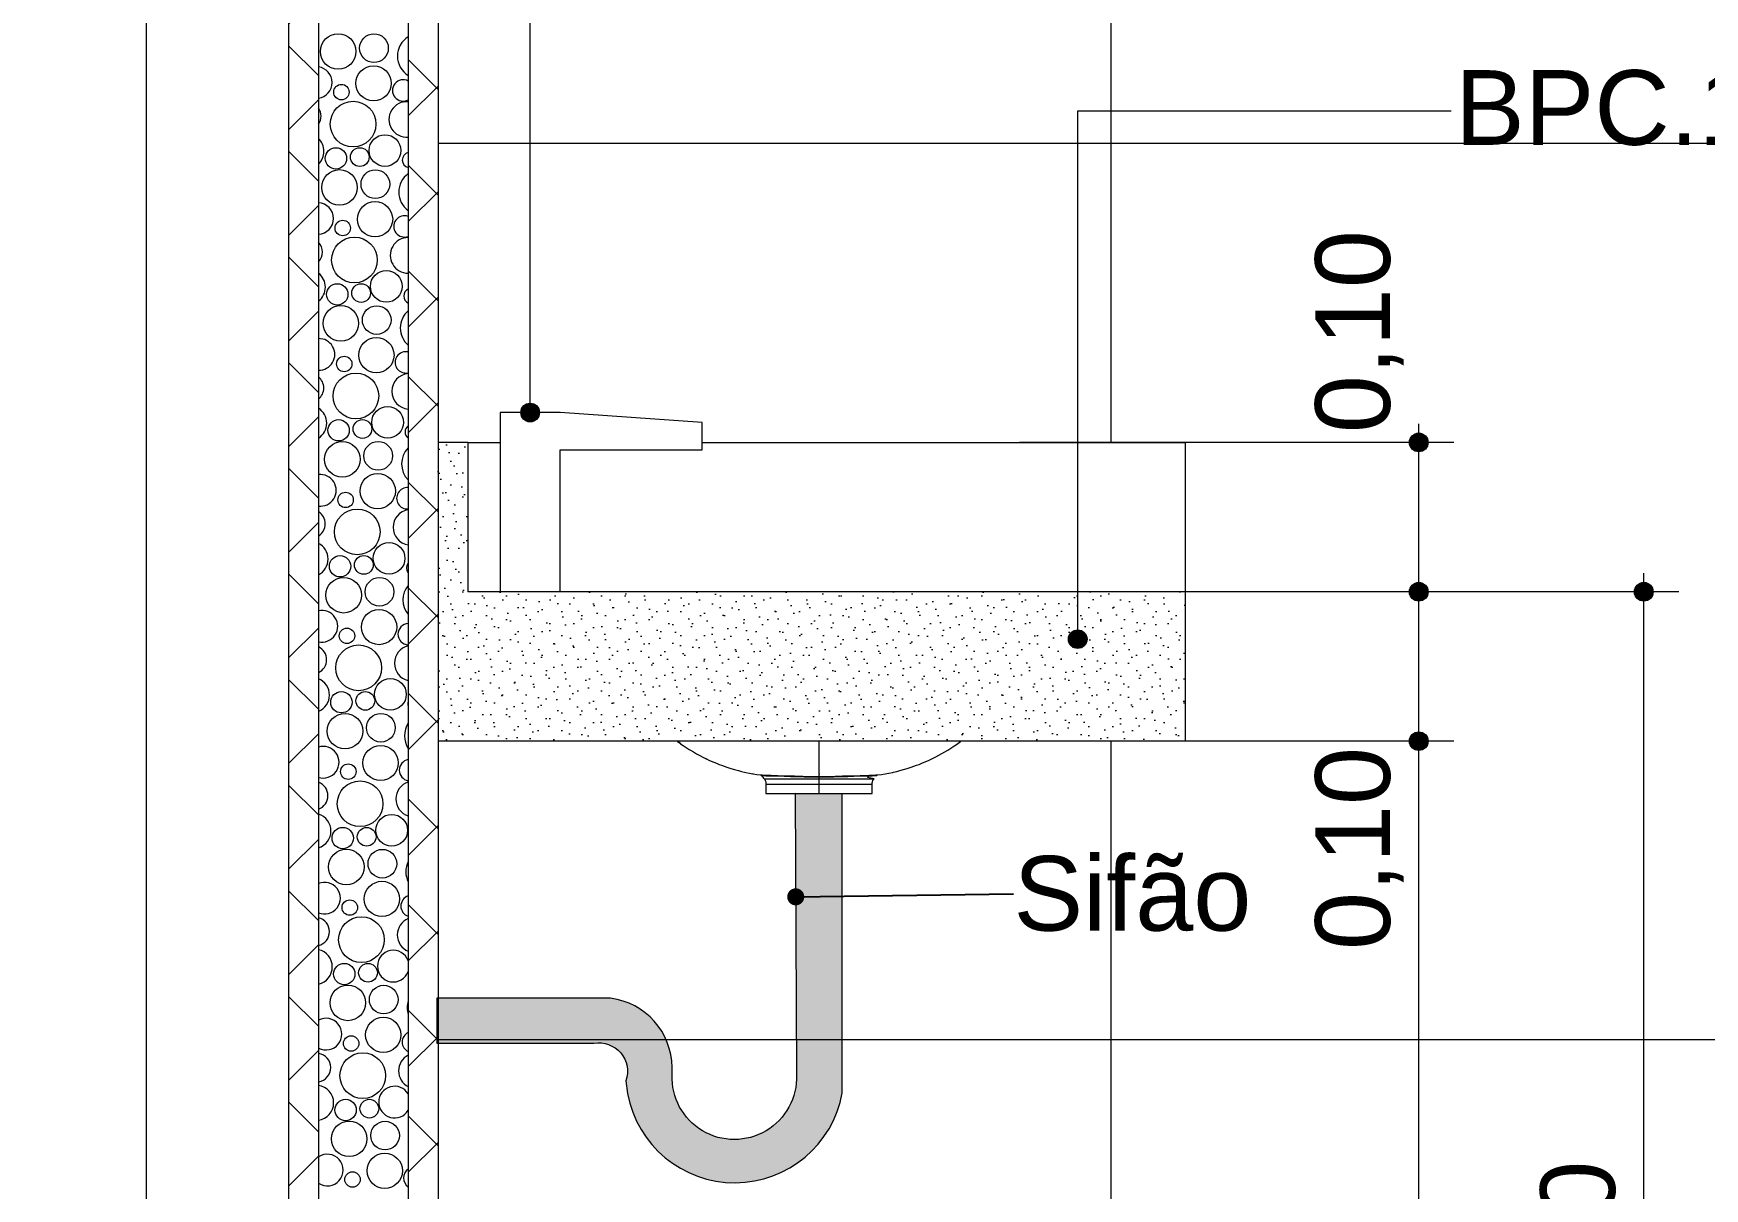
# Model space of a CAD drawing. Header units: metres. Extents: x -1.8 to 75.3, y -2 to 2.8.
# Drawn here: x 2.706 to 3.824, y -1.398 to -0.624 of the extents above; entities that cross this region are included whole.
import ezdxf

# ---------------------------------------------------------------- set-up
doc = ezdxf.new("R2010")
doc.units = ezdxf.units.M
doc.header["$MEASUREMENT"] = 0
for name, color, linetype in [('COTAS CORTE', 7, 'Continuous'), ('NOTAS-LAYOUT.EXEC', 7, 'Continuous'), ('PAREDE CONSTRUIR', 7, 'Continuous')]:
    doc.layers.add(name, color=color, linetype=linetype)
for name, color, linetype, lineweight, true_color in [('COTAS CORTE_Caneta_No__25', 7, 'Continuous', 13, 0x982312), ('LOUCAS-METAIS.ARQ_Caneta_No__13', 7, 'Continuous', 0, 0xaaaaaa), ('LOUCAS-METAIS.ARQ_Caneta_No__96', 7, 'Continuous', 0, 0xb6b6b6), ('LOUCAS-METAIS.ARQ_Caneta_No__97', 7, 'Continuous', 13, 0x6b6b6b), ('NOTAS-EXECUTIVO.ARQ_Caneta_No__19', 7, 'Continuous', 0, 0xe9e9e9), ('PAREDE CONSTRUIR_Caneta_No__96', 7, 'Continuous', 0, 0xb6b6b6), ('PAREDE CONSTRUIR_Caneta_No__97', 7, 'Continuous', 13, 0x6b6b6b)]:
    doc.layers.add(name, color=color, linetype=linetype, lineweight=lineweight, true_color=true_color)
for name, color, linetype, lineweight in [('NOTAS-EXECUTIVO.ARQ_Caneta_No__1', 7, 'Continuous', 40), ('NOTAS-EXECUTIVO.ARQ_Caneta_No__241', 7, 'Continuous', 13), ('NOTAS-EXECUTIVO.ARQ_Caneta_No__5', 7, 'Continuous', 20), ('NOTAS-LAYOUT.EXEC_Caneta_No__241', 7, 'Continuous', 13), ('NOTAS-LAYOUT.EXEC_Caneta_No__5', 7, 'Continuous', 20), ('PAREDE CONSTRUIR_Caneta_No__241', 7, 'Continuous', 13), ('PAREDE CONSTRUIR_Caneta_No__83', 84, 'Continuous', 0)]:
    doc.layers.add(name, color=color, linetype=linetype, lineweight=lineweight)
doc.styles.add('GENERATED_STYLE_1', font='arial.ttf')
doc.dimstyles.new('GENERATED_STYLE__2', dxfattribs={"dimtxt": 0.05, "dimasz": 0.02375, "dimexe": 0.18, "dimexo": 0.267183, "dimgap": 0, "dimtad": 1, "dimzin": 0, "dimdsep": 46, "dimtxsty": 'GENERATED_STYLE_1', "dimblk": 'ARROWHEAD_11', "dimblk1": 'ARROWHEAD_11', "dimblk2": 'ARROWHEAD_11', "dimcen": 0.09, "dimclrd": 256, "dimclre": 256, "dimclrt": 256, "dimadec": 0, "dimazin": 0, "dimtfac": 1, "dimtdec": 4, "dimtmove": 0, "dimatfit": 3, "dimfxl": 0, "dimtolj": 1, "dimtzin": 0, "dimarcsym": 0})
doc.dimstyles.new('GENERATED_STYLE__4', dxfattribs={"dimtxt": 0.18, "dimasz": 0.0228, "dimexe": 0.18, "dimexo": 0.0625, "dimgap": 0, "dimtad": 0, "dimtih": 1, "dimtoh": 1, "dimdec": 4, "dimzin": 0, "dimdsep": 46, "dimcen": 0.09, "dimadec": 0, "dimazin": 0, "dimtfac": 1, "dimtdec": 4, "dimtmove": 0, "dimatfit": 3, "dimldrblk": 'ARROWHEAD_11', "dimfxl": 0, "dimtolj": 1, "dimtzin": 0, "dimarcsym": 0})
pattern_1 = [(45, (-60.487693, -1.898244), (-0.03535534, 0.03535534), []), (135, (-60.487693, -1.898244), (0.03535534, 0.03535534), [])]

# ---------------------------------------------------------------- blocks, each defined once
blk = doc.blocks.new('*X28', base_point=(-60.4877, -1.8982))
at = {"layer": 'PAREDE CONSTRUIR_Caneta_No__96', "color": 253, "linetype": 'Continuous', "lineweight": 0, "true_color": 0xb6b6b6}
for centre, radius in [((2.9094, -0.6365), 0.0119), ((2.9334, -0.6343), 0.00959), ((2.9331, -0.6578), 0.0118), ((2.9116, -0.6637), 0.00517), ((2.9194, -0.6851), 0.0153), ((2.9407, -0.7028), 0.0106), ((2.9079, -0.7081), 0.00715), ((2.9239, -0.7072), 0.00627), ((2.9103, -0.7275), 0.0119), ((2.9343, -0.7253), 0.00959), ((2.9341, -0.7488), 0.0118), ((2.9125, -0.7547), 0.00517), ((2.9203, -0.7761), 0.0153), ((2.9088, -0.7991), 0.00715), ((2.9248, -0.7982), 0.00627), ((2.9416, -0.7938), 0.0106), ((2.9112, -0.8185), 0.0119), ((2.9352, -0.8163), 0.00959), ((2.935, -0.8398), 0.0118), ((2.9135, -0.8457), 0.00517), ((2.9213, -0.8671), 0.0153), ((2.9097, -0.8901), 0.00715), ((2.9257, -0.8892), 0.00627), ((2.9425, -0.8848), 0.0106), ((2.9122, -0.9095), 0.0119), ((2.9362, -0.9072), 0.00959), ((2.9359, -0.9308), 0.0118), ((2.9144, -0.9367), 0.00517), ((2.9222, -0.9581), 0.0153), ((2.9435, -0.9758), 0.0106), ((2.9107, -0.9811), 0.00715), ((2.9266, -0.9802), 0.00627), ((2.9131, -1.0005), 0.0119), ((2.9371, -0.9982), 0.00959), ((2.9368, -1.0218), 0.0118), ((2.9153, -1.0277), 0.00517), ((2.9231, -1.0491), 0.0153), ((2.9444, -1.0668), 0.0106), ((2.9116, -1.0721), 0.00715), ((2.9276, -1.0712), 0.00627), ((2.914, -1.0915), 0.0119), ((2.938, -1.0892), 0.00959), ((2.9378, -1.1128), 0.0118), ((2.9162, -1.1186), 0.00517), ((2.9241, -1.1401), 0.0153), ((2.9453, -1.1578), 0.0106), ((2.9125, -1.1631), 0.00715), ((2.9285, -1.1622), 0.00627), ((2.9149, -1.1824), 0.0119), ((2.939, -1.1802), 0.00959), ((2.9387, -1.2038), 0.0118), ((2.9172, -1.2096), 0.00517), ((2.925, -1.2311), 0.0153), ((2.9135, -1.2541), 0.00715), ((2.9294, -1.2532), 0.00627), ((2.9159, -1.2734), 0.0119), ((2.9399, -1.2712), 0.00959), ((2.9396, -1.2948), 0.0118), ((2.9181, -1.3006), 0.00517), ((2.9259, -1.3221), 0.0153), ((2.9144, -1.3451), 0.00715), ((2.9303, -1.3442), 0.00627), ((2.9168, -1.3644), 0.0119), ((2.9408, -1.3622), 0.00959), ((2.9406, -1.3858), 0.0118), ((2.919, -1.3916), 0.00517)]:
    blk.add_circle(centre, radius, dxfattribs=at)
for centre, radius, start, end in [((2.9644, -0.6396), 0.0153, 122.1563, 237.8437), ((2.8948, -0.6573), 0.0106, 278.1405, 81.8595), ((2.9529, -0.6626), 0.00715, 61.7804, 298.2196), ((2.9553, -0.682), 0.0119, 85.364, 274.636), ((2.8884, -0.6798), 0.00959, 325.2888, 34.7112), ((2.8881, -0.7033), 0.0118, 313.472, 46.528), ((2.9575, -0.7092), 0.00517, 104.1532, 255.8468), ((2.9653, -0.7306), 0.0153, 126.356, 233.644), ((2.8957, -0.7483), 0.0106, 273.1224, 86.8776), ((2.9538, -0.7536), 0.00715, 69.9303, 290.0697), ((2.8893, -0.7708), 0.00959, 316.4995, 43.5005), ((2.9562, -0.773), 0.0119, 89.822, 270.178), ((2.8891, -0.7943), 0.0118, 307.5627, 52.4373), ((2.9585, -0.8002), 0.00517, 115.0768, 244.9232), ((2.9663, -0.8216), 0.0153, 130.7962, 229.2038), ((2.8966, -0.8393), 0.0106, 268.1282, 91.8718), ((2.9547, -0.8446), 0.00715, 77.674, 282.326), ((2.8902, -0.8618), 0.00959, 308.9545, 51.0455), ((2.9572, -0.864), 0.0119, 94.2789, 265.7211), ((2.89, -0.8853), 0.0118, 302.0906, 57.9094), ((2.9594, -0.8912), 0.00517, 127.0958, 232.9042), ((2.9672, -0.9126), 0.0153, 135.5564, 224.4436), ((2.8975, -0.9303), 0.0106, 263.1197, 96.8803), ((2.9557, -0.9356), 0.00715, 85.1939, 274.8061), ((2.8912, -0.9527), 0.00959, 302.1433, 57.8567), ((2.9581, -0.955), 0.0119, 98.7619, 261.2381), ((2.8909, -0.9763), 0.0118, 296.9292, 63.0708), ((2.9603, -0.9822), 0.00517, 141.487, 218.513), ((2.9681, -1.0036), 0.0153, 140.7605, 219.2395), ((2.8985, -1.0213), 0.0106, 258.0576, 101.9424), ((2.9566, -1.0266), 0.00715, 92.6311, 267.3689), ((2.8921, -1.0437), 0.00959, 295.8091, 64.1909), ((2.959, -1.046), 0.0119, 103.2998, 256.7002), ((2.8918, -1.0673), 0.0118, 291.9946, 68.0054), ((2.9612, -1.0732), 0.00517, 164.1089, 195.8911), ((2.9691, -1.0946), 0.0153, 146.624, 213.376), ((2.8994, -1.1123), 0.0106, 252.8988, 107.1012), ((2.9575, -1.1176), 0.00715, 100.1132, 259.8868), ((2.893, -1.1347), 0.00959, 289.7982, 70.2018), ((2.9599, -1.1369), 0.0119, 107.9246, 252.0754), ((2.8928, -1.1583), 0.0118, 287.2264, 72.7736), ((2.97, -1.1856), 0.0153, 153.5918, 206.4082), ((2.9003, -1.2033), 0.0106, 247.5924, 112.4076), ((2.9585, -1.2086), 0.00715, 107.7752, 252.2248), ((2.894, -1.2257), 0.00959, 284.0072, 75.9928), ((2.9609, -1.2279), 0.0119, 112.6737, 247.3263), ((2.8937, -1.2493), 0.0118, 282.5786, 77.4214), ((2.9463, -1.2488), 0.0106, 19.6567, 340.3433), ((2.9709, -1.2766), 0.0153, 162.9828, 197.0172), ((2.9013, -1.2943), 0.0106, 242.0743, 117.9257), ((2.9594, -1.2996), 0.00715, 115.7836, 244.2164), ((2.8949, -1.3167), 0.00959, 278.3592, 81.6408), ((2.9618, -1.3189), 0.0119, 117.5939, 242.4061), ((2.8946, -1.3403), 0.0118, 278.0136, 81.9864), ((2.9472, -1.3398), 0.0106, 31.2852, 328.7148), ((2.9022, -1.3853), 0.0106, 236.2577, 123.7423), ((2.9603, -1.3906), 0.00715, 124.3789, 235.6211)]:
    blk.add_arc(centre, radius, start, end, dxfattribs=at)
blk = doc.blocks.new('*D30', base_point=(-60.4877, -1.8982))
at = {"layer": 'COTAS CORTE_Caneta_No__25', "linetype": 'Continuous', "lineweight": 13, "true_color": 0x982312}
for points in [[(3.6263, -1.0982), (3.6267, -1.1006), (3.6281, -1.1027), (3.6301, -1.104), (3.6325, -1.1045), (3.6349, -1.104), (3.6369, -1.1027), (3.6383, -1.1006), (3.6388, -1.0982), (3.6383, -1.0959), (3.6369, -1.0938), (3.6349, -1.0925), (3.6325, -1.092), (3.6301, -1.0925), (3.6281, -1.0938), (3.6267, -1.0959)], [(3.6263, -1.8982), (3.6267, -1.9006), (3.6281, -1.9027), (3.6301, -1.904), (3.6325, -1.9045), (3.6349, -1.904), (3.6369, -1.9027), (3.6383, -1.9006), (3.6388, -1.8982), (3.6383, -1.8959), (3.6369, -1.8938), (3.6349, -1.8925), (3.6325, -1.892), (3.6301, -1.8925), (3.6281, -1.8938), (3.6267, -1.8959)]]:
    blk.add_hatch(color=24, dxfattribs=at).paths.add_polyline_path(points)
at = {"layer": 'COTAS CORTE_Caneta_No__25', "color": 24, "linetype": 'Continuous', "lineweight": 13, "true_color": 0x982312}
for p, q in [((3.6263, -1.0982), (3.3653, -1.0982)), ((3.6325, -1.892), (3.6325, -1.1045)), ((3.656, -1.0982), (3.6388, -1.0982)), ((3.6263, -1.8982), (3.3653, -1.8982)), ((3.656, -1.8982), (3.6388, -1.8982)), ((3.6325, -1.9107), (3.6325, -1.9045))]:
    blk.add_line(p, q, dxfattribs=at)
for centre in [(3.6325, -1.0982), (3.6325, -1.8982)]:
    blk.add_circle(centre, 0.00625, dxfattribs=at)
at = {"layer": 'COTAS CORTE_Caneta_No__25', "color": 24, "lineweight": 13, "true_color": 0x982312, "char_height": 0.05, "attachment_point": 7, "rotation": 90, "style": 'GENERATED_STYLE_1'}
for s, insert in [('\\A1;{\\pql;\\fArial|b0|i0|c0|p0;\\W1.000000;0,10}', (3.6225, -1.238)), ('\\A1;{\\pql;\\fArial|b0|i0|c0|p0;\\W1.000000;0,80}', (3.6225, -1.6317))]:
    blk.add_mtext(s, dxfattribs=dict(at, insert=insert))
blk = doc.blocks.new('ARROWHEAD_11')
at = {"color": 0, "linetype": 'Continuous', "lineweight": 0}
blk.add_line((0, 0), (-1, 0), dxfattribs=at)
at = {"color": 0, "linetype": 'Continuous', "lineweight": 0, "const_width": 0.25, "flags": 128}
blk.add_lwpolyline([(-0.125, 0, 1), (0.125, 0, 1)], format="xyb", close=True, dxfattribs=at)
blk = doc.blocks.new('*D31', base_point=(-60.4877, -1.8982))
at = {"layer": 'COTAS CORTE_Caneta_No__25', "linetype": 'Continuous', "lineweight": 13, "true_color": 0x982312}
for points in [[(3.6263, -0.9982), (3.6267, -1.0006), (3.6281, -1.0027), (3.6301, -1.004), (3.6325, -1.0045), (3.6349, -1.004), (3.6369, -1.0027), (3.6383, -1.0006), (3.6388, -0.9982), (3.6383, -0.9959), (3.6369, -0.9938), (3.6349, -0.9925), (3.6325, -0.992), (3.6301, -0.9925), (3.6281, -0.9938), (3.6267, -0.9959)], [(3.6263, -1.0982), (3.6267, -1.1006), (3.6281, -1.1027), (3.6301, -1.104), (3.6325, -1.1045), (3.6349, -1.104), (3.6369, -1.1027), (3.6383, -1.1006), (3.6388, -1.0982), (3.6383, -1.0959), (3.6369, -1.0938), (3.6349, -1.0925), (3.6325, -1.092), (3.6301, -1.0925), (3.6281, -1.0938), (3.6267, -1.0959)]]:
    blk.add_hatch(color=24, dxfattribs=at).paths.add_polyline_path(points)
at = {"layer": 'COTAS CORTE_Caneta_No__25', "color": 24, "linetype": 'Continuous', "lineweight": 13, "true_color": 0x982312}
for p, q in [((3.6263, -0.9982), (3.3653, -0.9982)), ((3.6325, -1.092), (3.6325, -1.0045)), ((3.656, -0.9982), (3.6388, -0.9982)), ((3.6263, -1.0982), (3.3653, -1.0982)), ((3.656, -1.0982), (3.6388, -1.0982))]:
    blk.add_line(p, q, dxfattribs=at)
for centre in [(3.6325, -0.9982), (3.6325, -1.0982)]:
    blk.add_circle(centre, 0.00625, dxfattribs=at)
blk = doc.blocks.new('*D32', base_point=(-60.4877, -1.8982))
at = {"layer": 'COTAS CORTE_Caneta_No__25', "linetype": 'Continuous', "lineweight": 13, "true_color": 0x982312}
for points in [[(3.6263, -0.8982), (3.6267, -0.9006), (3.6281, -0.9027), (3.6301, -0.904), (3.6325, -0.9045), (3.6349, -0.904), (3.6369, -0.9027), (3.6383, -0.9006), (3.6388, -0.8982), (3.6383, -0.8959), (3.6369, -0.8938), (3.6349, -0.8925), (3.6325, -0.892), (3.6301, -0.8925), (3.6281, -0.8938), (3.6267, -0.8959)], [(3.6263, -0.9982), (3.6267, -1.0006), (3.6281, -1.0027), (3.6301, -1.004), (3.6325, -1.0045), (3.6349, -1.004), (3.6369, -1.0027), (3.6383, -1.0006), (3.6388, -0.9982), (3.6383, -0.9959), (3.6369, -0.9938), (3.6349, -0.9925), (3.6325, -0.992), (3.6301, -0.9925), (3.6281, -0.9938), (3.6267, -0.9959)]]:
    blk.add_hatch(color=24, dxfattribs=at).paths.add_polyline_path(points)
at = {"layer": 'COTAS CORTE_Caneta_No__25', "color": 24, "linetype": 'Continuous', "lineweight": 13, "true_color": 0x982312}
for p, q in [((3.6325, -0.892), (3.6325, -0.8857)), ((3.6263, -0.8982), (3.3653, -0.8982)), ((3.6325, -0.992), (3.6325, -0.9045)), ((3.656, -0.8982), (3.6388, -0.8982)), ((3.6263, -0.9982), (3.3653, -0.9982)), ((3.656, -0.9982), (3.6388, -0.9982))]:
    blk.add_line(p, q, dxfattribs=at)
for centre in [(3.6325, -0.8982), (3.6325, -0.9982)]:
    blk.add_circle(centre, 0.00625, dxfattribs=at)
at = {"layer": 'COTAS CORTE_Caneta_No__25', "color": 24, "lineweight": 13, "true_color": 0x982312, "insert": (3.6225, -0.892), "char_height": 0.05, "attachment_point": 7, "rotation": 90, "style": 'GENERATED_STYLE_1'}
blk.add_mtext('\\A1;{\\pql;\\fArial|b0|i0|c0|p0;\\W1.000000;0,10}', dxfattribs=at)
blk = doc.blocks.new('*D33', base_point=(-60.4877, -1.8982))
at = {"layer": 'COTAS CORTE_Caneta_No__25', "linetype": 'Continuous', "lineweight": 13, "true_color": 0x982312}
for points in [[(3.7769, -0.9982), (3.7773, -1.0006), (3.7787, -1.0027), (3.7807, -1.004), (3.7831, -1.0045), (3.7855, -1.004), (3.7875, -1.0027), (3.7889, -1.0006), (3.7894, -0.9982), (3.7889, -0.9959), (3.7875, -0.9938), (3.7855, -0.9925), (3.7831, -0.992), (3.7807, -0.9925), (3.7787, -0.9938), (3.7773, -0.9959)], [(3.7769, -1.8982), (3.7773, -1.9006), (3.7787, -1.9027), (3.7807, -1.904), (3.7831, -1.9045), (3.7855, -1.904), (3.7875, -1.9027), (3.7889, -1.9006), (3.7894, -1.8982), (3.7889, -1.8959), (3.7875, -1.8938), (3.7855, -1.8925), (3.7831, -1.892), (3.7807, -1.8925), (3.7787, -1.8938), (3.7773, -1.8959)]]:
    blk.add_hatch(color=24, dxfattribs=at).paths.add_polyline_path(points)
at = {"layer": 'COTAS CORTE_Caneta_No__25', "color": 24, "linetype": 'Continuous', "lineweight": 13, "true_color": 0x982312}
for p, q in [((3.7831, -0.992), (3.7831, -0.9857)), ((3.7769, -0.9982), (3.5159, -0.9982)), ((3.7831, -1.892), (3.7831, -1.0045)), ((3.8065, -0.9982), (3.7894, -0.9982)), ((3.7769, -1.8982), (3.5159, -1.8982)), ((3.8065, -1.8982), (3.7894, -1.8982)), ((3.7831, -1.9107), (3.7831, -1.9045))]:
    blk.add_line(p, q, dxfattribs=at)
for centre in [(3.7831, -0.9982), (3.7831, -1.8982)]:
    blk.add_circle(centre, 0.00625, dxfattribs=at)
at = {"layer": 'COTAS CORTE_Caneta_No__25', "color": 24, "lineweight": 13, "true_color": 0x982312, "insert": (3.7731, -1.515), "char_height": 0.05, "attachment_point": 7, "rotation": 90, "style": 'GENERATED_STYLE_1'}
blk.add_mtext('\\A1;{\\pql;\\fArial|b0|i0|c0|p0;\\W1.000000;0,90}', dxfattribs=at)
blk = doc.blocks.new('*D36', base_point=(-60.4877, -1.8982))
at = {"layer": 'COTAS CORTE_Caneta_No__25', "linetype": 'Continuous', "lineweight": 13, "true_color": 0x982312}
for points in [[(2.7749, 1.2518), (2.7754, 1.2494), (2.7767, 1.2473), (2.7787, 1.246), (2.7811, 1.2455), (2.7835, 1.246), (2.7855, 1.2473), (2.7869, 1.2494), (2.7874, 1.2518), (2.7869, 1.2541), (2.7855, 1.2562), (2.7835, 1.2575), (2.7811, 1.258), (2.7787, 1.2575), (2.7767, 1.2562), (2.7754, 1.2541)], [(2.7749, -1.8982), (2.7754, -1.9006), (2.7767, -1.9027), (2.7787, -1.904), (2.7811, -1.9045), (2.7835, -1.904), (2.7855, -1.9027), (2.7869, -1.9006), (2.7874, -1.8982), (2.7869, -1.8959), (2.7855, -1.8938), (2.7835, -1.8925), (2.7811, -1.892), (2.7787, -1.8925), (2.7767, -1.8938), (2.7754, -1.8959)]]:
    blk.add_hatch(color=24, dxfattribs=at).paths.add_polyline_path(points)
at = {"layer": 'COTAS CORTE_Caneta_No__25', "color": 24, "linetype": 'Continuous', "lineweight": 13, "true_color": 0x982312}
for p, q in [((2.7749, 1.2518), (2.7577, 1.2518)), ((2.7811, -1.892), (2.7811, 1.2455)), ((3.0483, 1.2518), (2.7874, 1.2518)), ((2.7749, -1.8982), (2.7577, -1.8982)), ((3.0483, -1.8982), (2.7874, -1.8982)), ((2.7811, -1.9107), (2.7811, -1.9045))]:
    blk.add_line(p, q, dxfattribs=at)
for centre in [(2.7811, 1.2518), (2.7811, -1.8982)]:
    blk.add_circle(centre, 0.00625, dxfattribs=at)
at = {"layer": 'COTAS CORTE_Caneta_No__25', "color": 24, "lineweight": 13, "true_color": 0x982312, "char_height": 0.05, "attachment_point": 7, "rotation": 90, "style": 'GENERATED_STYLE_1'}
for s, insert in [('\\A1;{\\pql;\\fArial|b0|i0|c0|p0;\\W1.000000;0,01}', (2.7711, 1.112)), ('\\A1;{\\pql;\\fArial|b0|i0|c0|p0;\\W1.000000;3,15}', (2.7711, -0.4567))]:
    blk.add_mtext(s, dxfattribs=dict(at, insert=insert))
blk = doc.blocks.new('Label_1_2', base_point=(3.4043, -1.0299))
at = {"layer": 'NOTAS-LAYOUT.EXEC', "linetype": 'Continuous', "lineweight": 0, "true_color": 0x000000}
blk.add_hatch(color=18, dxfattribs=at).paths.add_polyline_path([(3.398, -1.0299), (3.3985, -1.0323), (3.3998, -1.0343), (3.4019, -1.0356), (3.4043, -1.0361), (3.4067, -1.0356), (3.4087, -1.0343), (3.41, -1.0323), (3.4105, -1.0299), (3.41, -1.0275), (3.4087, -1.0254), (3.4067, -1.0241), (3.4043, -1.0236), (3.4019, -1.0241), (3.3998, -1.0254), (3.3985, -1.0275)])
at = {"layer": 'NOTAS-LAYOUT.EXEC_Caneta_No__241', "color": 7, "linetype": 'Continuous', "lineweight": 13}
for p, q in [((3.4043, -1.0236), (3.4043, -0.6763)), ((3.4043, -0.6763), (3.6543, -0.6763))]:
    blk.add_line(p, q, dxfattribs=at)
at = {"layer": 'NOTAS-LAYOUT.EXEC_Caneta_No__5', "color": 7, "linetype": 'Continuous', "lineweight": 20}
blk.add_circle((3.4043, -1.0299), 0.00625, dxfattribs=at)
at = {"layer": 'NOTAS-LAYOUT.EXEC_Caneta_No__241', "color": 7, "lineweight": 13, "insert": (3.6568, -0.649), "char_height": 0.05, "attachment_point": 1, "style": 'GENERATED_STYLE_1'}
blk.add_mtext('\\A1;{\\pql;\\pt0,241;\\fArial|b0|i0|c0|p0;\\W1.000000;BPC.180d\\fArial|b0|i0|c0|p0;\\W1.000000;\\A1{\\H.66x;\\S^  ;}\\fArial|b0|i0|c0|p0;\\W1.000000;\\fArial|b0|i0|c0|p0;\\W1.000000;\\A1{\\H.66x;\\S^  ;}\\fArial|b0|i0|c0|p0;\\W1.000000;\\fArial|b0|i0|c0|p0;\\W1.000000;\\fArial|b0|i0|c0|p0;\\W1.000000;\\fArial|b0|i0|c0|p0;\\W1.000000;\\fArial|b0|i0|c0|p0;\\W1.000000;\\fArial|b0|i0|c0|p0;\\W1.000000;\\fArial|b0|i0|c0|p0;\\W1.000000;\\A1{\\H.66x;\\S^  ;}\\fArial|b0|i0|c0|p0;\\W1.000000;\\fArial|b0|i0|c0|p0;\\W1.000000;\\A1{\\H.66x;\\S^  ;}\\fArial|b0|i0|c0|p0;\\W1.000000;\\fArial|b0|i0|c0|p0;\\W1.000000;\\fArial|b0|i0|c0|p0;\\W1.000000;\\fArial|b0|i0|c0|p0;\\W1.000000;\\fArial|b0|i0|c0|p0;\\W1.000000;\\fArial|b0|i0|c0|p0;\\W1.000000;\\fArial|b0|i0|c0|p0;\\W1.000000;\\A1{\\H.66x;\\S^  ;}\\fArial|b0|i0|c0|p0;\\W1.000000;\\fArial|b0|i0|c0|p0;\\W1.000000;\\A1{\\H.66x;\\S^  ;}\\fArial|b0|i0|c0|p0;\\W1.000000;\\fArial|b0|i0|c0|p0;\\W1.000000;\\fArial|b0|i0|c0|p0;\\W1.000000;\\fArial|b0|i0|c0|p0;\\W1.000000;\\fArial|b0|i0|c0|p0;\\W1.000000;\\fArial|b0|i0|c0|p0;\\W1.000000;\\fArial|b0|i0|c0|p0;\\W1.000000;\\A1{\\H.66x;\\S^  ;}\\fArial|b0|i0|c0|p0;\\W1.000000;\\fArial|b0|i0|c0|p0;\\W1.000000;\\A1{\\H.66x;\\S^  ;}\\fArial|b0|i0|c0|p0;\\W1.000000;\\fArial|b0|i0|c0|p0;\\W1.000000;\\fArial|b0|i0|c0|p0;\\W1.000000;\\fArial|b0|i0|c0|p0;\\W1.000000;\\fArial|b0|i0|c0|p0;\\W1.000000;\\fArial|b0|i0|c0|p0;\\W1.000000;\\fArial|b0|i0|c0|p0;\\W1.000000;\\A1{\\H.66x;\\S^  ;}\\fArial|b0|i0|c0|p0;\\W1.000000;\\fArial|b0|i0|c0|p0;\\W1.000000;\\A1{\\H.66x;\\S^  ;}\\fArial|b0|i0|c0|p0;\\W1.000000;\\fArial|b0|i0|c0|p0;\\W1.000000;\\fArial|b0|i0|c0|p0;\\W1.000000;\\fArial|b0|i0|c0|p0;\\W1.000000;\\fArial|b0|i0|c0|p0;\\W1.000000;\\fArial|b0|i0|c0|p0;\\W1.000000;\\fArial|b0|i0|c0|p0;\\W1.000000;\\A1{\\H.66x;\\S^  ;}\\fArial|b0|i0|c0|p0;\\W1.000000;}', dxfattribs=at)
blk = doc.blocks.new('Label_2_2', base_point=(3.0379, -0.8782))
at = {"layer": 'NOTAS-LAYOUT.EXEC', "linetype": 'Continuous', "lineweight": 0, "true_color": 0x000000}
blk.add_hatch(color=18, dxfattribs=at).paths.add_polyline_path([(3.0317, -0.8782), (3.0321, -0.8806), (3.0335, -0.8827), (3.0355, -0.884), (3.0379, -0.8845), (3.0403, -0.884), (3.0423, -0.8827), (3.0437, -0.8806), (3.0442, -0.8782), (3.0437, -0.8759), (3.0423, -0.8738), (3.0403, -0.8725), (3.0379, -0.872), (3.0355, -0.8725), (3.0335, -0.8738), (3.0321, -0.8759)])
at = {"layer": 'NOTAS-LAYOUT.EXEC_Caneta_No__241', "color": 7, "linetype": 'Continuous', "lineweight": 13}
for p, q in [((3.0379, -0.872), (3.0379, -0.5247)), ((3.0379, -0.5247), (3.2879, -0.5247))]:
    blk.add_line(p, q, dxfattribs=at)
at = {"layer": 'NOTAS-LAYOUT.EXEC_Caneta_No__5', "color": 7, "linetype": 'Continuous', "lineweight": 20}
blk.add_circle((3.0379, -0.8782), 0.00625, dxfattribs=at)
at = {"layer": 'NOTAS-LAYOUT.EXEC_Caneta_No__241', "color": 7, "lineweight": 13, "insert": (3.2904, -0.4973), "char_height": 0.05, "attachment_point": 1, "style": 'GENERATED_STYLE_1'}
blk.add_mtext('\\A1;{\\pql;\\pt0,241;\\fArial|b0|i0|c0|p0;\\W1.000000;T.M.02\\fArial|b0|i0|c0|p0;\\W1.000000;\\A1{\\H.66x;\\S^  ;}\\fArial|b0|i0|c0|p0;\\W1.000000;\\fArial|b0|i0|c0|p0;\\W1.000000;\\A1{\\H.66x;\\S^  ;}\\fArial|b0|i0|c0|p0;\\W1.000000;\\fArial|b0|i0|c0|p0;\\W1.000000;\\fArial|b0|i0|c0|p0;\\W1.000000;\\fArial|b0|i0|c0|p0;\\W1.000000;\\fArial|b0|i0|c0|p0;\\W1.000000;\\fArial|b0|i0|c0|p0;\\W1.000000;\\fArial|b0|i0|c0|p0;\\W1.000000;\\A1{\\H.66x;\\S^  ;}\\fArial|b0|i0|c0|p0;\\W1.000000;\\fArial|b0|i0|c0|p0;\\W1.000000;\\A1{\\H.66x;\\S^  ;}\\fArial|b0|i0|c0|p0;\\W1.000000;\\fArial|b0|i0|c0|p0;\\W1.000000;\\fArial|b0|i0|c0|p0;\\W1.000000;\\fArial|b0|i0|c0|p0;\\W1.000000;\\fArial|b0|i0|c0|p0;\\W1.000000;\\fArial|b0|i0|c0|p0;\\W1.000000;\\fArial|b0|i0|c0|p0;\\W1.000000;\\A1{\\H.66x;\\S^  ;}\\fArial|b0|i0|c0|p0;\\W1.000000;\\fArial|b0|i0|c0|p0;\\W1.000000;\\A1{\\H.66x;\\S^  ;}\\fArial|b0|i0|c0|p0;\\W1.000000;\\fArial|b0|i0|c0|p0;\\W1.000000;\\fArial|b0|i0|c0|p0;\\W1.000000;\\fArial|b0|i0|c0|p0;\\W1.000000;\\fArial|b0|i0|c0|p0;\\W1.000000;\\fArial|b0|i0|c0|p0;\\W1.000000;\\fArial|b0|i0|c0|p0;\\W1.000000;\\A1{\\H.66x;\\S^  ;}\\fArial|b0|i0|c0|p0;\\W1.000000;\\fArial|b0|i0|c0|p0;\\W1.000000;\\A1{\\H.66x;\\S^  ;}\\fArial|b0|i0|c0|p0;\\W1.000000;\\fArial|b0|i0|c0|p0;\\W1.000000;\\fArial|b0|i0|c0|p0;\\W1.000000;\\fArial|b0|i0|c0|p0;\\W1.000000;\\fArial|b0|i0|c0|p0;\\W1.000000;\\fArial|b0|i0|c0|p0;\\W1.000000;\\fArial|b0|i0|c0|p0;\\W1.000000;\\A1{\\H.66x;\\S^  ;}\\fArial|b0|i0|c0|p0;\\W1.000000;\\fArial|b0|i0|c0|p0;\\W1.000000;\\A1{\\H.66x;\\S^  ;}\\fArial|b0|i0|c0|p0;\\W1.000000;\\fArial|b0|i0|c0|p0;\\W1.000000;\\fArial|b0|i0|c0|p0;\\W1.000000;\\fArial|b0|i0|c0|p0;\\W1.000000;\\fArial|b0|i0|c0|p0;\\W1.000000;\\fArial|b0|i0|c0|p0;\\W1.000000;\\fArial|b0|i0|c0|p0;\\W1.000000;\\A1{\\H.66x;\\S^  ;}\\fArial|b0|i0|c0|p0;\\W1.000000;}', dxfattribs=at)

msp = doc.modelspace()

# ---------------------------------------------------------------- hatches: boundary and pattern name
at = {"layer": 'LOUCAS-METAIS.ARQ_Caneta_No__97', "linetype": 'Continuous', "lineweight": 13, "true_color": 0x6b6b6b}
h = msp.add_hatch(dxfattribs=at)
h.set_pattern_fill('cut_stone_0002', color=251, style=0, pattern_type=2)
h.set_pattern_definition([(45, (-60.487693, -1.873244), (-0.0079549513, 0.0079549513), [0, -0.0075, 0, -0.01125]), (110, (-60.462693, -1.873244), (0.010571542, 0.0038477266), [0, -0.0055, 0, -0.0095])])
h.paths.add_polyline_path([(2.9763, -0.8982), (2.9763, -1.0982), (3.4763, -1.0982), (3.4763, -0.9982), (2.9963, -0.9982), (2.9963, -0.8982)])
at = {"layer": 'NOTAS-EXECUTIVO.ARQ_Caneta_No__19', "linetype": 'Continuous', "lineweight": 0, "true_color": 0x747474}
msp.add_hatch(color=8, dxfattribs=at).paths.add_polyline_path([(3.2467, -1.3336), (3.2467, -1.1335), (3.2153, -1.1333), (3.2161, -1.3216, -1.040135), (3.1329, -1.3216), (3.1329, -1.3166, 0.375027), (3.0917, -1.2703), (3.0806, -1.2702), (2.9755, -1.2702), (2.9755, -1.3004), (3.0806, -1.3004, -0.569314), (3.102, -1.3256), (3.1031, -1.3341, 0.835082)])
at = {"layer": 'PAREDE CONSTRUIR_Caneta_No__83', "linetype": 'Continuous', "lineweight": 0}
h = msp.add_hatch(dxfattribs=at)
h.set_pattern_fill('Placomur_0002', color=84, style=0, pattern_type=2)
h.set_pattern_definition(pattern_1)
h.paths.add_polyline_path([(2.8763, 1.2518), (2.8763, -1.8982), (2.8963, -1.8982), (2.8963, 1.2518)])
h = msp.add_hatch(dxfattribs=at)
h.set_pattern_fill('Placomur_0002', color=84, style=0, pattern_type=2)
h.set_pattern_definition(pattern_1)
h.paths.add_polyline_path([(2.9763, 1.2518), (2.9563, 1.2518), (2.9563, -1.8982), (2.9763, -1.8982)])
at = {"layer": 'PAREDE CONSTRUIR_Caneta_No__97', "linetype": 'Continuous', "lineweight": 13, "true_color": 0x6b6b6b}
h = msp.add_hatch(dxfattribs=at)
h.set_pattern_fill('Ceramica_60_x_60_0002', color=251, style=0, pattern_type=2)
h.set_pattern_definition([(0, (5.82634, -1.89824), (0, 0.6), []), (90, (5.82634, -1.89824), (-0.6, 0), [])])
h.paths.add_polyline_path([(2.9763, 1.2518), (2.9763, -0.8982), (3.0179, -0.8982), (3.0179, -0.8782), (3.0579, -0.8782), (3.1529, -0.8849), (3.1529, -0.8982), (3.4763, -0.8982), (3.4763, -1.0982), (3.3261, -1.0982), (3.3259, -1.0984), (3.324, -1.0998), (3.324, -1.0998), (3.3231, -1.1005), (3.3221, -1.1011), (3.322, -1.1012), (3.3209, -1.1019), (3.3201, -1.1024), (3.3181, -1.1037), (3.318, -1.1038), (3.3173, -1.1042), (3.317, -1.1044), (3.3154, -1.1054), (3.3134, -1.1065), (3.3134, -1.1065), (3.3114, -1.1076), (3.3113, -1.1077), (3.3093, -1.1087), (3.3089, -1.1089), (3.3066, -1.11), (3.305, -1.1108), (3.3033, -1.1116), (3.3016, -1.1123), (3.2999, -1.113), (3.2998, -1.113), (3.2982, -1.1137), (3.2982, -1.1137), (3.2964, -1.1143), (3.2946, -1.115), (3.2928, -1.1156), (3.2902, -1.1164), (3.2878, -1.1172), (3.2853, -1.1179), (3.2832, -1.1184), (3.281, -1.1189), (3.281, -1.1189), (3.2803, -1.1191), (3.2802, -1.1191), (3.2778, -1.1196), (3.2755, -1.12), (3.2729, -1.1204), (3.2728, -1.1205), (3.2704, -1.1208), (3.2703, -1.1208), (3.2701, -1.1209), (3.27, -1.121), (3.2699, -1.121), (3.2698, -1.1211), (3.2641, -1.1219), (3.2636, -1.1226), (3.268, -1.1233), (3.268, -1.1233), (3.268, -1.1233), (3.268, -1.1233), (3.2676, -1.1239), (3.2672, -1.1246), (3.2669, -1.1254), (3.2668, -1.1261), (3.2667, -1.1269), (3.2667, -1.1332), (3.1957, -1.1332), (3.1957, -1.1269), (3.1957, -1.1261), (3.1955, -1.1254), (3.1952, -1.1246), (3.1949, -1.1239), (3.1944, -1.1233), (3.1941, -1.1229), (3.1934, -1.122), (3.193, -1.1216), (3.1926, -1.1211), (3.1925, -1.121), (3.1924, -1.121), (3.1923, -1.1209), (3.1921, -1.1208), (3.192, -1.1208), (3.1895, -1.1204), (3.187, -1.12), (3.1846, -1.1196), (3.1845, -1.1196), (3.1822, -1.1191), (3.1815, -1.1189), (3.1814, -1.1189), (3.1793, -1.1184), (3.1772, -1.1179), (3.1747, -1.1172), (3.1722, -1.1164), (3.1696, -1.1156), (3.1678, -1.115), (3.166, -1.1143), (3.1659, -1.1143), (3.1643, -1.1137), (3.1625, -1.113), (3.1608, -1.1123), (3.1591, -1.1116), (3.1575, -1.1108), (3.1568, -1.1105), (3.1562, -1.1102), (3.1558, -1.11), (3.1535, -1.1089), (3.1514, -1.1078), (3.1514, -1.1078), (3.1492, -1.1066), (3.1471, -1.1054), (3.1454, -1.1044), (3.1451, -1.1042), (3.1443, -1.1037), (3.1442, -1.1036), (3.1423, -1.1024), (3.1403, -1.1011), (3.1403, -1.1011), (3.1386, -1.0999), (3.1386, -1.0999), (3.1384, -1.0998), (3.1365, -1.0984), (3.1363, -1.0982), (2.9763, -1.0982), (2.9763, -1.8982), (4.4263, -1.8982), (4.4263, 1.2518)])

# ---------------------------------------------------------------- linework, layer by layer
at = {"layer": 'LOUCAS-METAIS.ARQ_Caneta_No__13', "color": 253, "linetype": 'Continuous', "lineweight": 0, "true_color": 0xaaaaaa}
for p, q in [((2.9963, -0.8982), (3.0179, -0.8982)), ((3.1529, -0.8982), (3.4763, -0.8982)), ((3.4763, -0.8982), (3.4763, -0.9982))]:
    msp.add_line(p, q, dxfattribs=at)
at = {"layer": 'LOUCAS-METAIS.ARQ_Caneta_No__96', "color": 253, "linetype": 'Continuous', "lineweight": 0, "true_color": 0xb6b6b6}
for p, q in [((3.0579, -0.8782), (3.0179, -0.8782)), ((3.0179, -0.8782), (3.0179, -0.9982)), ((3.1529, -0.8849), (3.0579, -0.8782)), ((3.1529, -0.9032), (3.1529, -0.8849)), ((2.9963, -0.8982), (2.9763, -0.8982)), ((2.9963, -0.8982), (2.9963, -0.9982)), ((3.0579, -0.9982), (3.0579, -0.9032)), ((3.0579, -0.9032), (3.1529, -0.9032)), ((3.4763, -0.9982), (3.4763, -1.0982)), ((3.1365, -1.0984), (3.1363, -1.0982)), ((3.1365, -1.0984), (3.1384, -1.0998)), ((3.1378, -1.0993), (3.137, -1.0987)), ((3.1384, -1.0998), (3.1378, -1.0993)), ((3.1383, -1.0997), (3.1384, -1.0998)), ((3.1384, -1.0998), (3.1386, -1.0999)), ((3.1386, -1.0999), (3.1403, -1.1011)), ((3.1386, -1.0999), (3.1386, -1.0999)), ((3.1403, -1.1011), (3.1423, -1.1024)), ((3.1423, -1.1024), (3.1443, -1.1037)), ((3.1443, -1.1037), (3.1451, -1.1042)), ((3.1451, -1.1042), (3.1471, -1.1054)), ((3.1471, -1.1054), (3.1492, -1.1066)), ((3.1492, -1.1066), (3.1514, -1.1078)), ((3.2312, -1.0985), (3.2312, -1.0982)), ((3.2312, -1.0995), (3.2312, -1.0985)), ((3.2312, -1.1005), (3.2312, -1.0995)), ((3.2312, -1.1017), (3.2312, -1.1005)), ((3.2312, -1.1028), (3.2312, -1.1017)), ((3.2312, -1.1039), (3.2312, -1.1028)), ((3.2312, -1.105), (3.2312, -1.1039)), ((3.2312, -1.105), (3.2312, -1.105)), ((3.2312, -1.106), (3.2312, -1.105)), ((3.2312, -1.107), (3.2312, -1.106)), ((3.2312, -1.1079), (3.2312, -1.107)), ((3.3114, -1.1076), (3.3134, -1.1065)), ((3.3134, -1.1065), (3.3154, -1.1054)), ((3.3154, -1.1054), (3.3174, -1.1042)), ((3.3174, -1.1042), (3.3181, -1.1037)), ((3.3181, -1.1037), (3.3201, -1.1024)), ((3.3201, -1.1024), (3.3221, -1.1011)), ((3.3221, -1.1011), (3.3231, -1.1005)), ((3.3231, -1.1005), (3.324, -1.0998)), ((3.324, -1.0998), (3.3259, -1.0984)), ((3.3259, -1.0984), (3.3261, -1.0982)), ((3.1514, -1.1078), (3.1529, -1.1086)), ((3.1514, -1.1078), (3.1535, -1.1089)), ((3.1529, -1.1086), (3.1562, -1.1102)), ((3.1535, -1.1089), (3.1558, -1.11)), ((3.1558, -1.11), (3.1575, -1.1108)), ((3.1575, -1.1108), (3.1591, -1.1116)), ((3.1591, -1.1116), (3.1608, -1.1123)), ((3.1608, -1.1123), (3.1625, -1.113)), ((3.1625, -1.113), (3.1643, -1.1137)), ((3.1643, -1.1137), (3.166, -1.1143)), ((3.166, -1.1143), (3.1678, -1.115)), ((3.1678, -1.115), (3.1696, -1.1156)), ((3.1696, -1.1156), (3.1722, -1.1164)), ((3.1722, -1.1164), (3.1747, -1.1172)), ((3.1747, -1.1172), (3.1772, -1.1179)), ((3.1772, -1.1179), (3.1793, -1.1184)), ((3.2312, -1.1088), (3.2312, -1.1079)), ((3.2312, -1.1105), (3.2312, -1.1088)), ((3.2312, -1.1121), (3.2312, -1.1105)), ((3.2312, -1.1121), (3.2312, -1.1121)), ((3.2312, -1.1125), (3.2312, -1.1121)), ((3.2312, -1.1134), (3.2312, -1.1125)), ((3.2312, -1.1143), (3.2312, -1.1134)), ((3.2312, -1.1151), (3.2312, -1.1143)), ((3.2312, -1.1159), (3.2312, -1.1151)), ((3.2312, -1.1166), (3.2312, -1.1159)), ((3.2312, -1.1173), (3.2312, -1.1166)), ((3.2312, -1.118), (3.2312, -1.1173)), ((3.2312, -1.1186), (3.2312, -1.118)), ((3.2832, -1.1184), (3.2853, -1.1179)), ((3.2853, -1.1179), (3.2878, -1.1172)), ((3.2878, -1.1172), (3.2902, -1.1164)), ((3.2902, -1.1164), (3.2928, -1.1156)), ((3.2928, -1.1156), (3.2946, -1.115)), ((3.2946, -1.115), (3.2964, -1.1143)), ((3.2964, -1.1143), (3.2982, -1.1137)), ((3.2982, -1.1137), (3.2999, -1.113)), ((3.2999, -1.113), (3.3016, -1.1123)), ((3.3016, -1.1123), (3.3033, -1.1116)), ((3.3033, -1.1116), (3.305, -1.1108)), ((3.305, -1.1108), (3.3066, -1.11)), ((3.3066, -1.11), (3.3089, -1.1089)), ((3.3089, -1.1089), (3.3093, -1.1087)), ((3.3093, -1.1087), (3.3114, -1.1076)), ((3.1793, -1.1184), (3.1814, -1.1189)), ((3.1814, -1.1189), (3.1822, -1.1191)), ((3.1822, -1.1191), (3.1846, -1.1196)), ((3.1846, -1.1196), (3.187, -1.12)), ((3.1871, -1.12), (3.187, -1.12)), ((3.1871, -1.12), (3.1895, -1.1204)), ((3.1895, -1.1204), (3.192, -1.1208)), ((3.192, -1.1208), (3.1922, -1.1208)), ((3.192, -1.1208), (3.1922, -1.1208)), ((3.1922, -1.1208), (3.1923, -1.1209)), ((3.1922, -1.1208), (3.1929, -1.1208)), ((3.1923, -1.1209), (3.1924, -1.121)), ((3.1924, -1.121), (3.1925, -1.121)), ((3.1925, -1.121), (3.1926, -1.1211)), ((3.1926, -1.1211), (3.193, -1.1212)), ((3.1926, -1.1211), (3.193, -1.1216)), ((3.1929, -1.1208), (3.1935, -1.1209)), ((3.193, -1.1212), (3.194, -1.1212)), ((3.193, -1.1216), (3.1934, -1.122)), ((3.1934, -1.122), (3.1937, -1.1224)), ((3.1935, -1.1209), (3.1943, -1.1209)), ((3.1937, -1.1224), (3.1941, -1.1229)), ((3.194, -1.1212), (3.1957, -1.1213)), ((3.1941, -1.1229), (3.1944, -1.1233)), ((3.1943, -1.1209), (3.1953, -1.1209)), ((3.1944, -1.1233), (3.1962, -1.1233)), ((3.1944, -1.1233), (3.1949, -1.1239)), ((3.1949, -1.1239), (3.1952, -1.1246)), ((3.1952, -1.1246), (3.1955, -1.1254)), ((3.1953, -1.1209), (3.1964, -1.121)), ((3.1955, -1.1254), (3.1957, -1.1261)), ((3.1957, -1.1213), (3.198, -1.1213)), ((3.1957, -1.1261), (3.1957, -1.1269)), ((3.1957, -1.1269), (3.1962, -1.1269)), ((3.1957, -1.1269), (3.1957, -1.1332)), ((3.1962, -1.1233), (3.2015, -1.1233)), ((3.1962, -1.1269), (3.1975, -1.1269)), ((3.1964, -1.121), (3.1977, -1.121)), ((3.1975, -1.1269), (3.1996, -1.1269)), ((3.1977, -1.121), (3.1991, -1.121)), ((3.198, -1.1213), (3.2008, -1.1214)), ((3.1991, -1.121), (3.2007, -1.1211)), ((3.1996, -1.1269), (3.2025, -1.1269)), ((3.2007, -1.1211), (3.2024, -1.1211)), ((3.2008, -1.1214), (3.2041, -1.1215)), ((3.2015, -1.1233), (3.2096, -1.1233)), ((3.2024, -1.1211), (3.2036, -1.1212)), ((3.2025, -1.1269), (3.2061, -1.1269)), ((3.2036, -1.1212), (3.2062, -1.1213)), ((3.2041, -1.1215), (3.2079, -1.1217)), ((3.2061, -1.1269), (3.2104, -1.1269)), ((3.2062, -1.1213), (3.2089, -1.1213)), ((3.2079, -1.1217), (3.2121, -1.1218)), ((3.2089, -1.1213), (3.2117, -1.1214)), ((3.2096, -1.1233), (3.2198, -1.1233)), ((3.2104, -1.1269), (3.2151, -1.1269)), ((3.2117, -1.1214), (3.2148, -1.1215)), ((3.2121, -1.1218), (3.2166, -1.1219)), ((3.2141, -1.1214), (3.2204, -1.1217)), ((3.2148, -1.1215), (3.2176, -1.1216)), ((3.2151, -1.1269), (3.2202, -1.1269)), ((3.2166, -1.1219), (3.2213, -1.122)), ((3.2176, -1.1216), (3.2196, -1.1216)), ((3.2198, -1.1233), (3.2312, -1.1233)), ((3.2202, -1.1269), (3.2257, -1.1269)), ((3.2204, -1.1217), (3.2267, -1.1218)), ((3.2213, -1.122), (3.2262, -1.1221)), ((3.2257, -1.1269), (3.2312, -1.1269)), ((3.2262, -1.1221), (3.2312, -1.1222)), ((3.2267, -1.1218), (3.2312, -1.1218)), ((3.2312, -1.1188), (3.2312, -1.1186)), ((3.2312, -1.1197), (3.2312, -1.1188)), ((3.2312, -1.1201), (3.2312, -1.1197)), ((3.2312, -1.1201), (3.2312, -1.1205)), ((3.2312, -1.1209), (3.2312, -1.1205)), ((3.2312, -1.1212), (3.2312, -1.1209)), ((3.2312, -1.1214), (3.2312, -1.1212)), ((3.2312, -1.1216), (3.2312, -1.1214)), ((3.2312, -1.1217), (3.2312, -1.1216)), ((3.2312, -1.1218), (3.2312, -1.1217)), ((3.2312, -1.1218), (3.2312, -1.1218)), ((3.2312, -1.1218), (3.2357, -1.1218)), ((3.2312, -1.1219), (3.2312, -1.1218)), ((3.2312, -1.122), (3.2312, -1.1219)), ((3.2312, -1.1219), (3.2312, -1.1219)), ((3.2312, -1.1222), (3.2312, -1.122)), ((3.2312, -1.1222), (3.2362, -1.1221)), ((3.2312, -1.1224), (3.2312, -1.1222)), ((3.2312, -1.1226), (3.2312, -1.1224)), ((3.2312, -1.1228), (3.2312, -1.1226)), ((3.2312, -1.1231), (3.2312, -1.1228)), ((3.2312, -1.1233), (3.2312, -1.1231)), ((3.2312, -1.1239), (3.2312, -1.1233)), ((3.2312, -1.1233), (3.2426, -1.1233)), ((3.2312, -1.1246), (3.2312, -1.1239)), ((3.2312, -1.1254), (3.2312, -1.1246)), ((3.2312, -1.1261), (3.2312, -1.1254)), ((3.2312, -1.1269), (3.2312, -1.1261)), ((3.2312, -1.1269), (3.2368, -1.1269)), ((3.2312, -1.1332), (3.2312, -1.1269)), ((3.2357, -1.1218), (3.2421, -1.1217)), ((3.2362, -1.1221), (3.2411, -1.122)), ((3.2368, -1.1269), (3.2422, -1.1269)), ((3.2411, -1.122), (3.2459, -1.1219)), ((3.2421, -1.1217), (3.2433, -1.1216)), ((3.2422, -1.1269), (3.2473, -1.1269)), ((3.2426, -1.1233), (3.2528, -1.1233)), ((3.2433, -1.1216), (3.247, -1.1215)), ((3.2459, -1.1219), (3.2504, -1.1218)), ((3.247, -1.1215), (3.2502, -1.1214)), ((3.2473, -1.1269), (3.2521, -1.1269)), ((3.2502, -1.1214), (3.2533, -1.1213)), ((3.2504, -1.1218), (3.2545, -1.1217)), ((3.2521, -1.1269), (3.2563, -1.1269)), ((3.2528, -1.1233), (3.261, -1.1233)), ((3.2533, -1.1213), (3.2561, -1.1213)), ((3.2545, -1.1217), (3.2583, -1.1215)), ((3.2561, -1.1213), (3.2588, -1.1212)), ((3.2563, -1.1269), (3.2599, -1.1269)), ((3.2583, -1.1215), (3.2617, -1.1214)), ((3.2588, -1.1212), (3.261, -1.1211)), ((3.2599, -1.1269), (3.2629, -1.1269)), ((3.261, -1.1211), (3.263, -1.1211)), ((3.261, -1.1233), (3.2662, -1.1233)), ((3.2617, -1.1214), (3.2645, -1.1213)), ((3.2629, -1.1269), (3.265, -1.1269)), ((3.263, -1.1211), (3.2648, -1.121)), ((3.2641, -1.1219), (3.2636, -1.1226)), ((3.268, -1.1233), (3.2636, -1.1226)), ((3.2698, -1.1211), (3.2641, -1.1219)), ((3.2668, -1.1213), (3.2641, -1.1219)), ((3.2645, -1.1213), (3.2668, -1.1213)), ((3.2648, -1.121), (3.2663, -1.1209)), ((3.265, -1.1269), (3.2663, -1.1269)), ((3.2662, -1.1233), (3.268, -1.1233)), ((3.2663, -1.1209), (3.2673, -1.1209)), ((3.2663, -1.1269), (3.2667, -1.1269)), ((3.2667, -1.1269), (3.2668, -1.1261)), ((3.2667, -1.1332), (3.2667, -1.1269)), ((3.2668, -1.1213), (3.2684, -1.1212)), ((3.2668, -1.1261), (3.2669, -1.1254)), ((3.2669, -1.1254), (3.2672, -1.1246)), ((3.2672, -1.1246), (3.2676, -1.1239)), ((3.2673, -1.1209), (3.2681, -1.1209)), ((3.2676, -1.1239), (3.268, -1.1233)), ((3.2681, -1.1209), (3.2688, -1.1209)), ((3.2684, -1.1212), (3.2694, -1.1212)), ((3.2688, -1.1209), (3.2694, -1.1208)), ((3.2694, -1.1208), (3.2702, -1.1208)), ((3.2694, -1.1212), (3.2698, -1.1211)), ((3.2698, -1.1211), (3.2699, -1.121)), ((3.2699, -1.121), (3.27, -1.121)), ((3.27, -1.121), (3.2701, -1.1209)), ((3.2701, -1.1209), (3.2703, -1.1208)), ((3.2702, -1.1208), (3.2704, -1.1208)), ((3.2703, -1.1208), (3.2704, -1.1208)), ((3.2704, -1.1208), (3.2729, -1.1204)), ((3.2729, -1.1204), (3.2754, -1.12)), ((3.2755, -1.12), (3.2754, -1.12)), ((3.2755, -1.12), (3.2778, -1.1196)), ((3.2755, -1.12), (3.2755, -1.12)), ((3.2778, -1.1196), (3.2803, -1.1191)), ((3.2803, -1.1191), (3.281, -1.1189)), ((3.281, -1.1189), (3.2832, -1.1184)), ((3.1957, -1.1332), (3.1962, -1.1332)), ((3.1962, -1.1332), (3.1975, -1.1332)), ((3.1975, -1.1332), (3.1996, -1.1332)), ((3.1996, -1.1332), (3.2025, -1.1332)), ((3.2025, -1.1332), (3.2061, -1.1332)), ((3.2061, -1.1332), (3.2104, -1.1332)), ((3.2104, -1.1332), (3.2151, -1.1332)), ((3.2151, -1.1332), (3.2202, -1.1332)), ((3.2202, -1.1332), (3.2257, -1.1332)), ((3.2257, -1.1332), (3.2312, -1.1332)), ((3.2312, -1.1332), (3.2368, -1.1332)), ((3.2368, -1.1332), (3.2422, -1.1332)), ((3.2422, -1.1332), (3.2473, -1.1332)), ((3.2473, -1.1332), (3.2521, -1.1332)), ((3.2521, -1.1332), (3.2563, -1.1332)), ((3.2563, -1.1332), (3.2599, -1.1332)), ((3.2599, -1.1332), (3.2629, -1.1332)), ((3.2629, -1.1332), (3.265, -1.1332)), ((3.265, -1.1332), (3.2663, -1.1332)), ((3.2663, -1.1332), (3.2667, -1.1332))]:
    msp.add_line(p, q, dxfattribs=at)
at = {"layer": 'LOUCAS-METAIS.ARQ_Caneta_No__96', "color": 253, "linetype": 'Continuous', "lineweight": 0, "true_color": 0xb6b6b6, "flags": 128}
for points in [[(3.4763, -0.9982), (3.4563, -0.9982), (2.9963, -0.9982)], [(3.4763, -1.0982), (3.4563, -1.0982), (2.9963, -1.0982), (2.9763, -1.0982)]]:
    msp.add_lwpolyline(points, dxfattribs=at)
at = {"layer": 'NOTAS-EXECUTIVO.ARQ_Caneta_No__5', "color": 7, "linetype": 'Continuous', "lineweight": 20, "flags": 128}
msp.add_lwpolyline([(3.2467, -1.3336), (3.2467, -1.1335), (3.2153, -1.1333), (3.2161, -1.3216, -1.040135), (3.1329, -1.3216), (3.1329, -1.3166, 0.375027), (3.0917, -1.2703), (3.0806, -1.2702), (2.9755, -1.2702), (2.9755, -1.3004), (3.0806, -1.3004, -0.569314), (3.102, -1.3256), (3.1031, -1.3341, 0.835082)], format="xyb", close=True, dxfattribs=at)
at = {"layer": 'PAREDE CONSTRUIR_Caneta_No__241', "color": 7, "linetype": 'Continuous', "lineweight": 13}
for p, q in [((2.8763, 1.2518), (2.8763, -1.7982)), ((2.8963, 1.2518), (2.8963, -1.8982)), ((2.9563, 1.2518), (2.9563, -1.8982)), ((2.9763, 1.2518), (2.9763, -0.8982)), ((2.9763, -1.0982), (2.9763, -1.8982))]:
    msp.add_line(p, q, dxfattribs=at)
at = {"layer": 'PAREDE CONSTRUIR_Caneta_No__241', "color": 7, "linetype": 'Continuous', "lineweight": 13, "flags": 128}
msp.add_lwpolyline([(2.9763, -0.8982), (2.9763, -0.9982), (2.9763, -1.0982)], dxfattribs=at)

# ---------------------------------------------------------------- block references
at = {"layer": 'NOTAS-LAYOUT.EXEC', "color": 7, "linetype": 'Continuous', "lineweight": 13}
for name, p in [('Label_2_2', (3.0379, -0.8782)), ('Label_1_2', (3.4043, -1.0299))]:
    msp.add_blockref(name, p, dxfattribs=at)
at = {"layer": 'PAREDE CONSTRUIR', "lineweight": 0}
msp.add_blockref('*X28', (-60.4877, -1.8982), dxfattribs=at)

# ---------------------------------------------------------------- texts
at = {"layer": 'NOTAS-EXECUTIVO.ARQ_Caneta_No__1', "color": 7, "linetype": 'Continuous', "lineweight": 40, "insert": (3.3613, -1.2004), "char_height": 0.05, "attachment_point": 4, "style": 'GENERATED_STYLE_1'}
msp.add_mtext('\\A1;{\\pql;\\fArial|b0|i0|c0|p0;\\W1.000000;Sifão}', dxfattribs=at)

# ---------------------------------------------------------------- dimensions: what is measured, and where the dimension line sits
at = {"layer": 'COTAS CORTE', "color": 24, "linetype": 'Continuous', "lineweight": 13, "true_color": 0x982312}
for base, p1, p2, picture, middle in [((2.7811, 1.2518), (2.9763, -1.8982), (4.4013, 1.2518), '*D36', (2.7461, -0.392)), ((3.6325, -0.8982), (3.4763, -0.9982), (3.4763, -0.8982), '*D32', (3.5975, -0.8273)), ((3.7831, -0.9982), (2.9763, -1.8982), (3.4368, -0.9982), '*D33', (3.7481, -1.4502)), ((3.6325, -0.9982), (3.4763, -1.0982), (3.4763, -0.9982), '*D31', (3.5975, -1.1732)), ((3.6325, -1.0982), (2.9763, -1.8982), (3.4763, -1.0982), '*D30', (3.5975, -1.567))]:
    dim = msp.add_linear_dim(base=base, p1=p1, p2=p2, angle=90, dimstyle='GENERATED_STYLE__2', dxfattribs=at)
    dim.commit()
    dim.dimension.update_dxf_attribs({"geometry": picture, "text_midpoint": middle, "dimtype": 160, "text_rotation": 90})

# ---------------------------------------------------------------- leaders
at = {"layer": 'NOTAS-EXECUTIVO.ARQ_Caneta_No__241', "color": 7, "linetype": 'Continuous', "lineweight": 13, "annotation_type": 0, "has_hookline": 1, "hookline_direction": 0, "text_width": 0.1533}
msp.add_leader([(3.2156, -1.2024), (3.3613, -1.2004)], dimstyle='GENERATED_STYLE__4', dxfattribs=at)

doc.saveas('drawing.dxf')
